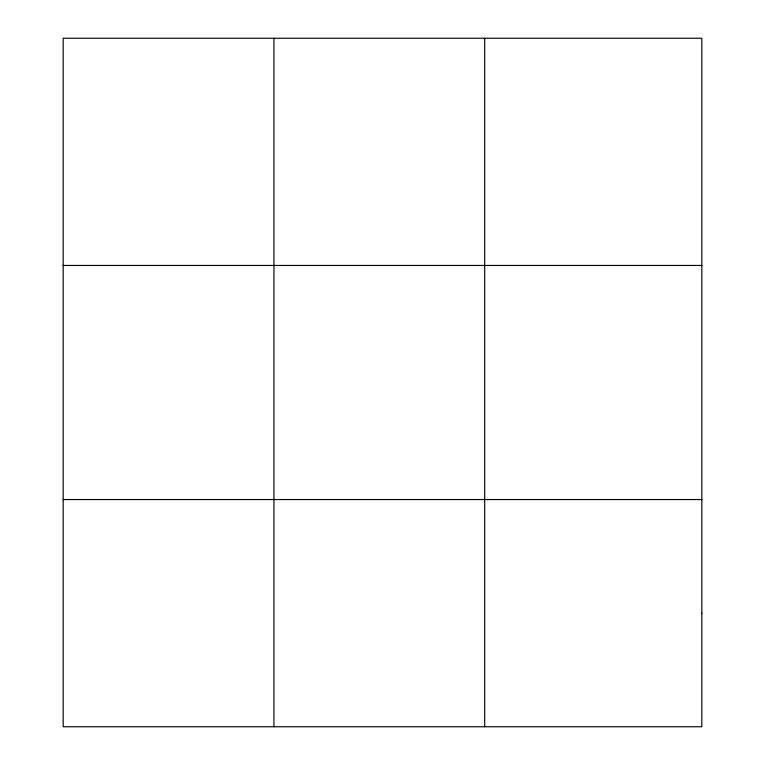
<?xml version="1.0" encoding="UTF-8"?>
<svg xmlns="http://www.w3.org/2000/svg" width="765" height="765" viewBox="0 0 765 765"><rect width="100%" height="100%" fill="white"/><g stroke="black" fill="none" stroke-linecap="round" stroke-linejoin="round"><path stroke-width="1.15" d="M273.927 726.75L273.927 38.25M484.685 726.75L484.685 38.25M63.17 265.455L701.83 265.455M63.17 499.545L701.83 499.545M701.83 613.148L701.83 726.75L63.17 726.75L63.17 38.25L701.83 38.25L701.83 613.148"/></g></svg>
